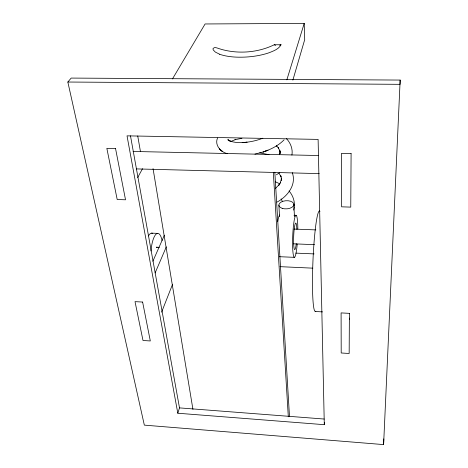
<?xml version="1.0" encoding="UTF-8"?>
<svg xmlns="http://www.w3.org/2000/svg" width="468" height="468" viewBox="0 0 468 468"><rect width="100%" height="100%" fill="white"/><g stroke="black" fill="none" stroke-linecap="round" stroke-linejoin="round"><path stroke-width="0.7" d="M349.643 319.591L349.654 318.135M400.158 80.069L400.052 84.328L67.842 82.029L144.337 425.131L383.608 444.6L400.158 80.069L71.194 78.08L67.842 82.029M383.608 444.6L383.807 438.89M324.295 424.687L318.111 139.4L127.027 135.849L177.811 413.232L324.295 424.687L324.535 422.592M291.909 155.107C293.003 149.163 290.593 142.916 286.445 138.645M293.652 210.103L294.343 206.71M292.869 80.127L304.703 39.663L304.212 23.4L205.101 23.967L172.452 78.934M279.653 154.428L280.18 152.638L279.917 153.656L280.069 151.316L280.069 152.381L279.7 150.093L279.952 151.1L278.127 147.566L278.758 148.274L276.243 145.554L276.857 146.203M286.849 79.817L304.212 23.4M177.811 413.232L179.496 407.891L130.484 135.831M219.644 54.23L215.333 52.077L213.303 49.982A17.55 6.558 -4.8 0 1 213.115 49.544L213.022 48.789A8.553 3.194 -5 0 1 213.075 48.549C214.759 46.233 218.158 48.678 220.293 49.011A64.385 23.026 -3.8 0 0 221.961 49.526C239.16 54.159 258.213 52.551 274.26 44.764L281.028 44.747C278.793 49.175 273.587 50.918 269.27 52.679A36.65 13.578 -4.4 0 1 239.85 57.195L238.206 57.19A35.673 13.227 -4.4 0 1 219.597 54.247M217.556 137.996C214.326 145.004 220.744 152.205 227.442 153.674M161.6 312.191L172.47 284.503M155.119 272.938L166.315 246.864M152.872 261.243L164.367 235.217M137.662 177.583L142.518 168.696M284.105 139.827C278.337 145.729 270.756 149.438 263.016 152.024L268.018 150.193L263.156 151.995L254.925 154.107M275.254 188.616L279.221 184.591L278.723 185.34L280.712 182.198L280.215 183.006L281.344 179.244L281.303 180.35L281.286 178.004L281.537 179.104L280.741 175.716L281.034 176.787L279.063 173.33M276.401 174.792L279.8 172.557M276.957 202.123C287.258 196.695 296.794 184.825 292.289 172.68M230.859 141.447L235.492 139.575L234.989 139.716L241.95 138.288M262.858 138.195C256.277 140.809 249.245 142.243 242.178 142.588L247.051 142.213C240.956 142.676 234.316 143.138 228.665 140.441L230.806 141.365L228.097 139.979L228.934 140.733L227.91 139.587L228.583 140.499M133.064 151.451L318.451 155.522M136.241 168.901L319.24 173.61M293.962 215.257L296.121 215.327M294.015 229.08L315.818 229.899M151.573 233.14L157.622 233.38M293.494 243.816L314.549 244.67M156.353 247.186L159.272 247.309M295.811 253.124L314.063 253.902M279.291 256.692L294.425 257.347M279.981 266.661L312.811 268.158M315.362 311.495L322.557 311.887M179.496 407.891L324.213 419.041M259.67 152.843L269.001 154.686M275.237 181.719L279.864 183.86M289.072 190.973C292.564 195.045 294.711 200.38 294.36 205.791M281.116 198.9L282.426 201.562M137.732 135.972L140.47 151.696M153.042 168.568L192.945 409.412M273.312 172.306L288.311 416.766M274.827 172.206L289.493 416.549M278.875 205.136L279.548 216.62M293.886 204.381L294.43 216.602M281.028 44.747A6.938 6.377 21.1 0 1 279.636 45.32M275.652 45.314A6.938 6.377 21.1 0 1 274.26 44.764M277.758 221.463A20.966 2.902 -87.7 0 1 279.724 214.976M297.209 244.132A21.037 2.486 -87.7 0 1 293.032 252.948A21.037 2.486 -87.7 0 1 294.395 219.387A21.037 2.486 -87.7 0 1 297.823 229.039M296.273 243.635A13.279 1.568 -87.7 0 1 293.816 246.256A13.279 1.568 -87.7 0 1 294.629 226.196A13.279 1.568 -87.7 0 1 296.852 229.326M315.836 311.121A50.281 4.44 -87.6 0 1 312.928 261.665A50.281 4.44 -87.6 0 1 319.977 211.331M148.455 235.925A20.762 6.265 -87.3 0 1 152.784 233.45M150.953 251.006A20.785 6.107 -87.3 0 1 156.037 234.181A20.785 6.107 -87.3 0 1 162.086 240.593M156.546 247.192A6.926 2.042 -87.3 0 1 157.143 247.63M349.391 313.349L349.163 353.48L341.201 352.983L341.096 312.899L349.391 313.349M351.099 153.562L350.76 207.119L341.587 206.821L341.488 153.358L351.099 153.562M115.537 148.526L106.844 148.338L117.199 199.52L125.529 199.795L115.537 148.526M142.617 302.053L135.024 301.638L142.992 340.493L150.31 340.956L142.617 302.053M222.037 151.176L219.428 148.9L222.037 151.176M282.175 208.33A7.511 4.077 -3.1 0 0 293.869 204.797A7.511 4.077 -3.1 0 0 283.105 201.24A7.511 4.077 -3.1 0 0 282.175 208.33"/></g></svg>
